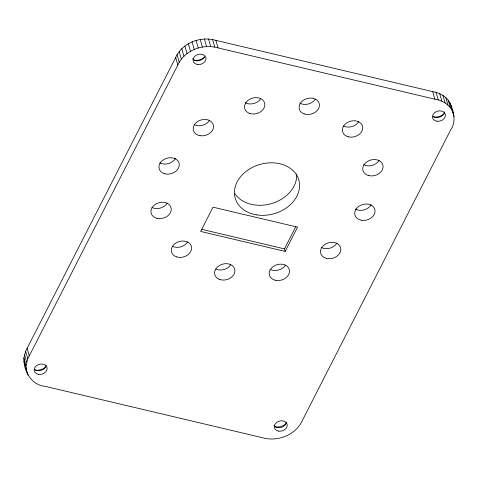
<?xml version="1.0" encoding="UTF-8"?>
<svg xmlns="http://www.w3.org/2000/svg" width="478" height="478" viewBox="0 0 478 478"><rect width="100%" height="100%" fill="white"/><g stroke="black" fill="none" stroke-linecap="round" stroke-linejoin="round"><path stroke-width="0.72" d="M23.9 357.95L25.639 351.234L175.665 57.509C182.19 42.763 200.868 35.844 215.913 40.379L432.71 91.633C440.746 92.834 448.746 97.882 451.25 105.937C454.16 113.477 455.785 122.493 450.838 129.592L302.335 420.491C295.81 435.237 277.132 442.156 262.087 437.621L45.291 386.367C31.249 385.119 23.5 370.91 23.9 357.95L26.051 365.491L26.093 368.831L26.75 372.063M26.051 365.491L27.784 358.781L177.816 65.05C184.341 50.304 203.013 43.384 218.064 47.92L434.861 99.173C442.897 100.38 450.891 105.423 453.401 113.483M285.169 251.41L297.549 227.152L213.033 207.177L200.652 231.43L285.169 251.41L284.452 248.895L295.828 226.608M201.381 229.255L284.452 248.895M24.599 364.517L25.603 366.961M452.493 111.225L453.078 113.286M453.467 114.654L454.052 116.71M449.995 102.884L452.146 110.43M448.167 100.075L450.318 107.616M445.813 97.566L447.964 105.106M442.975 95.415L445.126 102.955M439.718 93.67L441.863 101.211M436.109 92.362L438.26 99.908M432.71 91.633L434.861 99.173M215.913 40.379L218.064 47.92M212.579 39.519L214.73 47.059M208.557 39.023L210.708 46.563M204.411 39.017L206.562 46.557M200.228 39.507L202.373 47.047M196.094 40.481L198.245 48.021M192.102 41.915L194.247 49.455M188.332 43.785L190.483 51.325M184.872 46.043L187.023 53.584M181.795 48.642L183.946 56.183M179.166 51.528L181.317 59.069M177.045 54.641L179.19 62.182M175.665 57.509L177.816 65.05M27.162 348.408L29.313 355.949M25.639 351.234L27.784 358.781M24.468 354.574L26.619 362.115M25.854 367.57L26.445 369.631M26.834 371L28.005 375.116M23.948 361.29L26.093 368.831M451.25 105.937L451.776 108.524M444.367 111.834A6.62 5.127 -15.9 0 1 440.065 116.949A6.62 5.127 -15.9 0 1 433.032 116.315M443.931 114.027A10.791 8.359 -15.9 0 1 433.546 116.955M230.802 264.764A10.343 8.012 -15.9 0 1 215.853 269.024M336.847 243.183A10.343 8.012 -15.9 0 1 321.461 247.526M371.191 204.715A10.343 8.012 -15.9 0 1 355.369 209.041M285.468 265.147A10.343 8.012 -15.9 0 1 270.028 269.287M187.651 241.886A10.343 8.012 -15.9 0 1 172.259 246.206M315.271 99.275A10.343 8.012 -15.9 0 1 299.76 103.123M296.671 174.01A33.084 25.639 -15.9 0 1 272.311 203.341A33.084 25.639 -15.9 0 1 234.794 193.524M167.3 203.096A10.343 8.012 -15.9 0 1 151.914 207.446M379.108 160.393A10.343 8.012 -15.9 0 1 363.722 164.737M46.079 365.001A6.62 5.127 -15.9 0 1 41.771 370.115A6.62 5.127 -15.9 0 1 34.745 369.482M358.751 121.621A10.343 8.012 -15.9 0 1 343.365 125.965M260.677 98.773A10.343 8.012 -15.9 0 1 245.178 102.662M286.746 423.06A10.791 8.359 -15.9 0 1 275.394 426.896M286.286 422.02A6.62 5.127 -15.9 0 1 281.16 427.416A6.62 5.127 -15.9 0 1 273.984 425.492M175.498 158.29A10.343 8.012 -15.9 0 1 159.736 162.843M209.615 120.217A10.343 8.012 -15.9 0 1 194.815 124.955M45.643 367.194A10.791 8.359 -15.9 0 1 35.258 370.121M204.518 57.306A10.791 8.359 -15.9 0 1 194.134 60.24M204.656 56.482A6.62 5.127 -15.9 0 1 198.985 60.7A6.62 5.127 -15.9 0 1 192.652 58.585M176.806 256.949A10.343 8.012 -15.9 0 0 191.63 247.706A10.343 8.012 -15.9 0 0 175.946 242.967A10.343 8.012 -15.9 0 0 176.806 256.949M275.155 280.216A10.343 8.012 -15.9 0 0 289.483 270.446A10.343 8.012 -15.9 0 0 273.41 266.383A10.343 8.012 -15.9 0 0 275.155 280.216M304.259 113.919A10.343 8.012 -15.9 0 0 319.447 105.106A10.343 8.012 -15.9 0 0 304.086 99.848A10.343 8.012 -15.9 0 0 304.259 113.919M219.838 279.534A10.343 8.012 -15.9 0 0 234.925 270.59A10.343 8.012 -15.9 0 0 219.468 265.481A10.343 8.012 -15.9 0 0 219.838 279.534M326.611 258.425A10.343 8.012 -15.9 0 0 340.76 248.476A10.343 8.012 -15.9 0 0 324.568 244.646A10.343 8.012 -15.9 0 0 326.611 258.425M361.685 220.292A10.343 8.012 -15.9 0 0 374.866 209.495A10.343 8.012 -15.9 0 0 358.124 206.878A10.343 8.012 -15.9 0 0 361.685 220.292M157.065 218.338A10.343 8.012 -15.9 0 0 171.214 208.396A10.343 8.012 -15.9 0 0 155.021 204.566A10.343 8.012 -15.9 0 0 157.065 218.338M164.844 173.789A10.343 8.012 -15.9 0 0 179.256 164.097A10.343 8.012 -15.9 0 0 163.243 159.927A10.343 8.012 -15.9 0 0 164.844 173.789M256.274 214.825A33.084 25.639 -15.9 0 0 299.013 180.744A33.084 25.639 -15.9 0 0 245.722 171.674A33.084 25.639 -15.9 0 0 256.274 214.825M348.51 136.863A10.343 8.012 -15.9 0 0 362.665 126.915A10.343 8.012 -15.9 0 0 346.466 123.085A10.343 8.012 -15.9 0 0 348.51 136.863M278.794 431.174A6.62 5.127 -15.9 0 0 287.147 424.201A6.62 5.127 -15.9 0 0 276.398 422.618A6.62 5.127 -15.9 0 0 278.794 431.174M38.658 374.405A6.62 5.127 -15.9 0 0 47.011 367.433A6.62 5.127 -15.9 0 0 36.262 365.849A6.62 5.127 -15.9 0 0 38.658 374.405M436.946 121.233A6.62 5.127 -15.9 0 0 445.299 114.266A6.62 5.127 -15.9 0 0 434.55 112.683A6.62 5.127 -15.9 0 0 436.946 121.233M197.534 64.518A6.62 5.127 -15.9 0 0 205.893 57.545A6.62 5.127 -15.9 0 0 195.138 55.962A6.62 5.127 -15.9 0 0 197.534 64.518M200.061 135.698A10.343 8.012 -15.9 0 0 213.355 124.997A10.343 8.012 -15.9 0 0 196.667 122.243A10.343 8.012 -15.9 0 0 200.061 135.698M249.683 113.453A10.343 8.012 -15.9 0 0 264.842 104.604A10.343 8.012 -15.9 0 0 249.456 99.388A10.343 8.012 -15.9 0 0 249.683 113.453M368.873 175.635A10.343 8.012 -15.9 0 0 383.021 165.687A10.343 8.012 -15.9 0 0 366.829 161.863A10.343 8.012 -15.9 0 0 368.873 175.635"/></g></svg>
